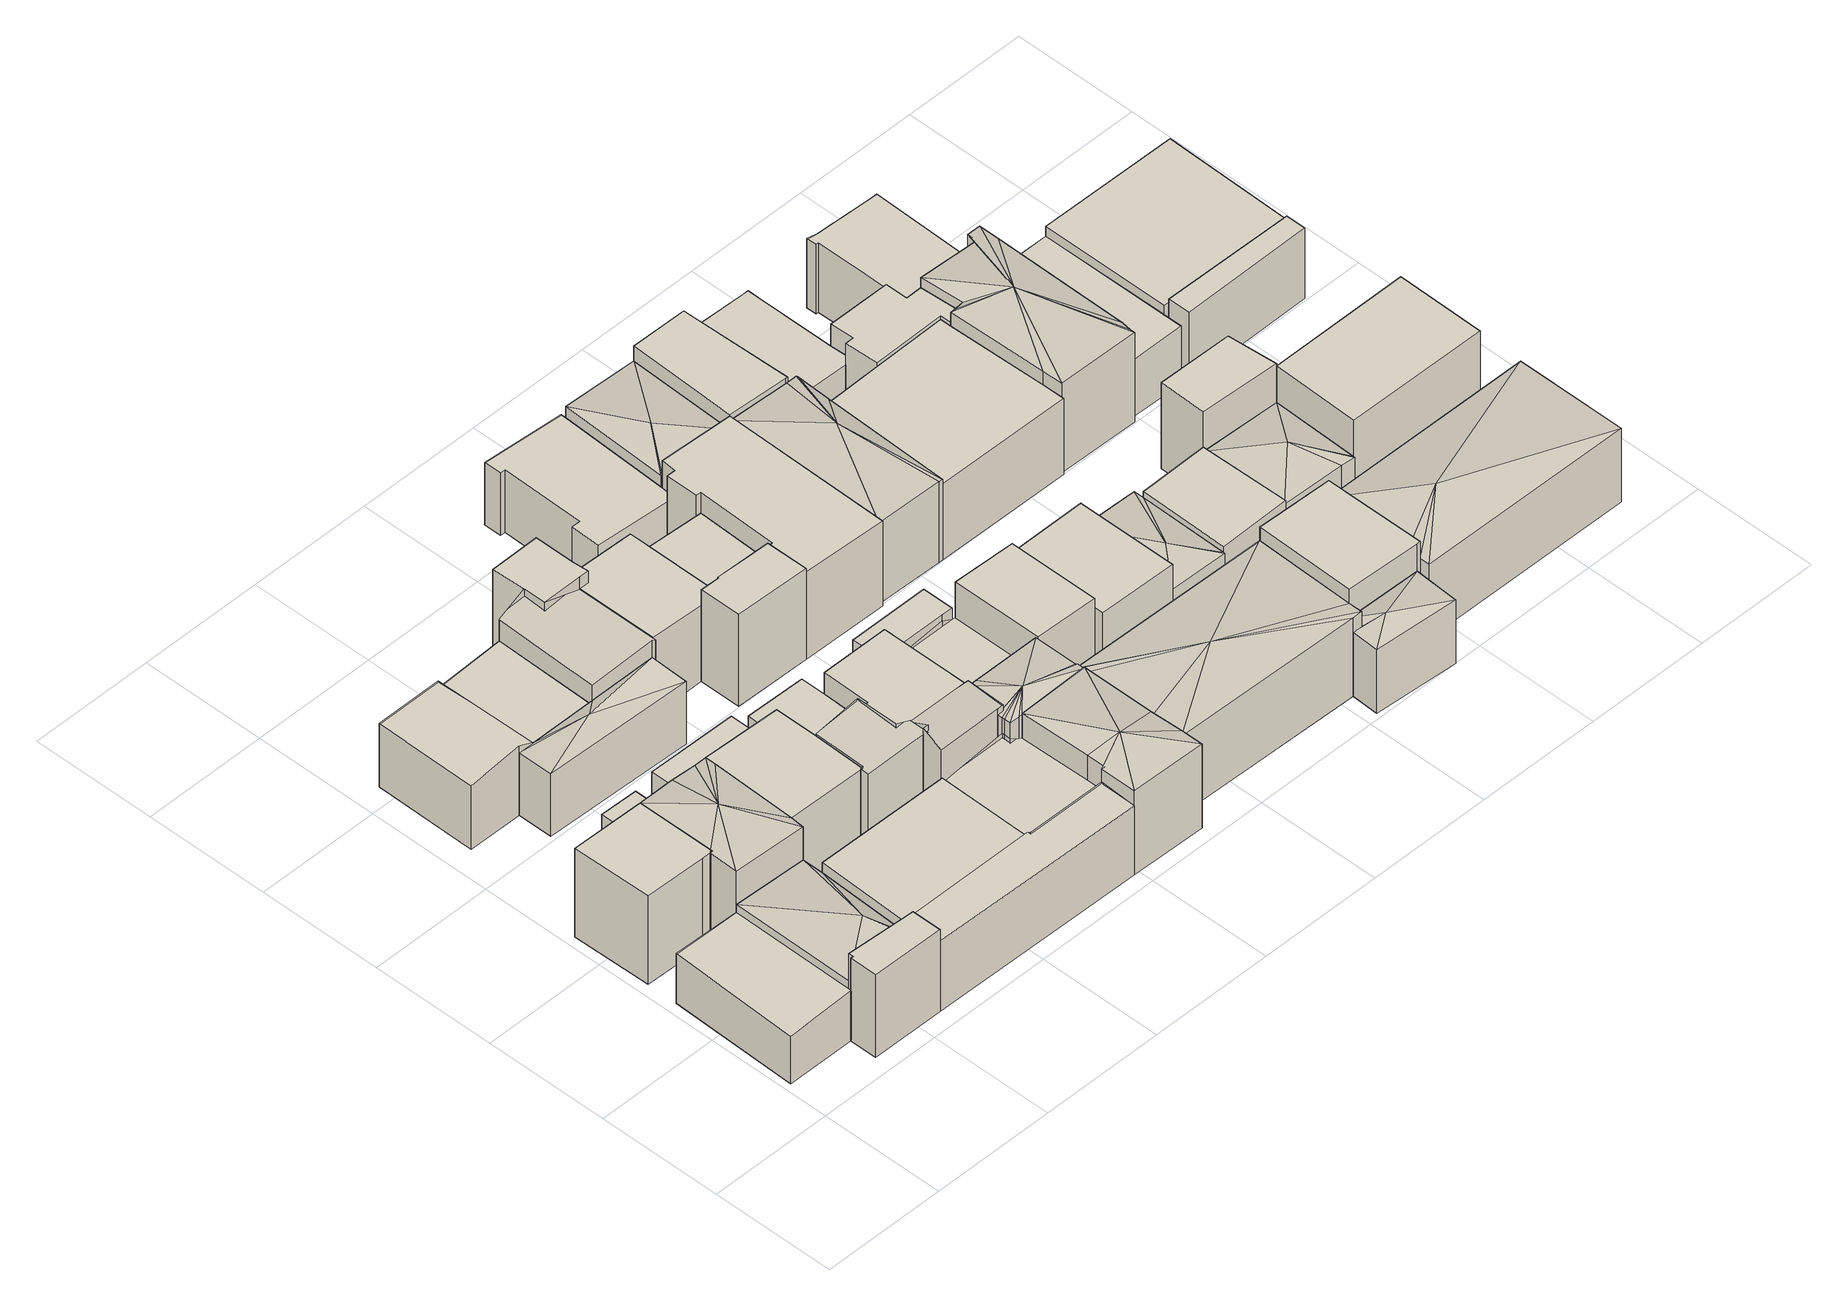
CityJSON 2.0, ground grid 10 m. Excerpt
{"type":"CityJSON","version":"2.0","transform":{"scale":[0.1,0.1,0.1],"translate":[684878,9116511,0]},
"CityObjects":{
"building1":{"type":"Building","attributes":{"Building Type":"Residential","Roof Shape":"gable","Roof Material":"Concrete Glazed Tile","Roof Material Code":"1","Roof Direction":"west","Building Height":4.2,"Roof Slope":27.7,"Footprint Area":58.67,"Solar PV Capacity Low":7.35,"Solar PV Capacity High":9.65,"Solar Annual Energy Low":10593,"Solar Annual Energy High":13961,"Suitable PV Area":43.86},"geometry":[{"type":"MultiSurface","lod":"2.2","boundaries":[[[0,1,2,3,4,5]],[[5,4,6,7]],[[4,3,8,6]],[[3,2,9,8]],[[2,1,10,9]],[[1,0,11,10]],[[0,5,7,11]],[[7,6,8,9,10,11]]]}]},
"building2":{"type":"Building","attributes":{"Building Type":"Residential","Roof Shape":"flat","Roof Material":"Concrete Glazed Tile","Roof Material Code":"1","Roof Direction":"west","Building Height":7.81,"Roof Slope":6.2,"Footprint Area":37.38,"Solar PV Capacity Low":4.68,"Solar PV Capacity High":6.15,"Solar Annual Energy Low":6750,"Solar Annual Energy High":8895,"Suitable PV Area":27.94},"geometry":[{"type":"MultiSurface","lod":"2.2","boundaries":[[[12,13,14,15,16,17,18]],[[18,17,19,20]],[[17,16,21,19]],[[16,15,22,21]],[[15,14,23,22]],[[14,13,24,23]],[[13,12,25,24]],[[12,18,20,25]],[[20,19,21,22,23,24,25]]]}]},
"building3":{"type":"Building","attributes":{"Building Type":"Residential","Roof Shape":"shed","Roof Material":"Concrete Glazed Tile","Roof Material Code":"1","Roof Direction":"west","Building Height":7.24,"Roof Slope":17.3,"Footprint Area":14.68,"Solar PV Capacity Low":1.84,"Solar PV Capacity High":2.41,"Solar Annual Energy Low":2651,"Solar Annual Energy High":3494,"Suitable PV Area":10.98},"geometry":[{"type":"MultiSurface","lod":"2.2","boundaries":[[[26,27,0,5,4,28]],[[28,4,29,30]],[[4,5,31,29]],[[5,0,32,31]],[[0,27,33,32]],[[27,26,34,33]],[[26,28,30,34]],[[30,29,31,32,33,34]]]}]},
"building4":{"type":"Building","attributes":{"Building Type":"Residential","Roof Shape":"hip","Roof Material":"Concrete Glazed Tile","Roof Material Code":"1","Roof Direction":"west","Building Height":4.91,"Roof Slope":29.3,"Footprint Area":57.63,"Solar PV Capacity Low":7.22,"Solar PV Capacity High":9.48,"Solar Annual Energy Low":10404,"Solar Annual Energy High":13712,"Suitable PV Area":43.08},"geometry":[{"type":"MultiSurface","lod":"2.2","boundaries":[[[35,1,0,27,36,37,38]],[[38,37,39,40]],[[37,36,41,39]],[[36,27,42,41]],[[27,0,43,42]],[[0,1,44,43]],[[1,35,45,44]],[[35,38,40,45]],[[40,39,46]],[[39,41,46]],[[41,42,46]],[[42,43,46]],[[43,44,46]],[[44,45,46]],[[45,40,46]]]}]},
"building5":{"type":"Building","attributes":{"Building Type":"Residential","Roof Shape":"hip","Roof Material":"Concrete Glazed Tile","Roof Material Code":"1","Roof Direction":"west","Building Height":7.76,"Roof Slope":29.3,"Footprint Area":51.95,"Solar PV Capacity Low":6.5,"Solar PV Capacity High":8.54,"Solar Annual Energy Low":9379,"Solar Annual Energy High":12361,"Suitable PV Area":38.83},"geometry":[{"type":"MultiSurface","lod":"2.2","boundaries":[[[47,48,18,17,16,1,35,49,50,51]],[[51,50,52,53]],[[50,49,54,52]],[[49,35,55,54]],[[35,1,56,55]],[[1,16,21,56]],[[16,17,19,21]],[[17,18,20,19]],[[18,48,57,20]],[[48,47,58,57]],[[47,51,53,58]],[[53,52,59]],[[52,54,59]],[[54,55,59]],[[55,56,59]],[[56,21,59]],[[21,19,59]],[[19,20,59]],[[20,57,59]],[[57,58,59]],[[58,53,59]]]}]},
"building6":{"type":"Building","attributes":{"Building Type":"Residential","Roof Shape":"shed","Roof Material":"Concrete Glazed Tile","Roof Material Code":"1","Roof Direction":"west","Building Height":4.74,"Roof Slope":12.2,"Footprint Area":9.85,"Solar PV Capacity Low":1.23,"Solar PV Capacity High":1.62,"Solar Annual Energy Low":1779,"Solar Annual Energy High":2344,"Suitable PV Area":7.36},"geometry":[{"type":"MultiSurface","lod":"2.2","boundaries":[[[60,12,18,48,61]],[[61,48,62,63]],[[48,18,64,62]],[[18,12,65,64]],[[12,60,66,65]],[[60,61,63,66]],[[63,62,64,65,66]]]}]},
"building7":{"type":"Building","attributes":{"Building Type":"Residential","Roof Shape":"gable","Roof Material":"Concrete Glazed Tile","Roof Material Code":"1","Roof Direction":"west","Building Height":5.56,"Roof Slope":27.8,"Footprint Area":45.58,"Solar PV Capacity Low":5.71,"Solar PV Capacity High":7.5,"Solar Annual Energy Low":8230,"Solar Annual Energy High":10846,"Suitable PV Area":34.07},"geometry":[{"type":"MultiSurface","lod":"2.2","boundaries":[[[67,68,69,70,71]],[[71,70,72,73]],[[70,69,74,72]],[[69,68,75,74]],[[68,67,76,75]],[[67,71,73,76]],[[73,72,74,75,76]]]}]},
"building8":{"type":"Building","attributes":{"Building Type":"Residential","Roof Shape":"flat","Roof Material":"Concrete Glazed Tile","Roof Material Code":"1","Roof Direction":"west","Building Height":5.76,"Roof Slope":13,"Footprint Area":84.13,"Solar PV Capacity Low":10.53,"Solar PV Capacity High":13.84,"Solar Annual Energy Low":15189,"Solar Annual Energy High":20018,"Suitable PV Area":62.89},"geometry":[{"type":"MultiSurface","lod":"2.2","boundaries":[[[77,38,37,78,79]],[[79,78,80,81]],[[78,37,82,80]],[[37,38,83,82]],[[38,77,84,83]],[[77,79,81,84]],[[81,80,82,83,84]]]}]},
"building9":{"type":"Building","attributes":{"Building Type":"Residential","Roof Shape":"flat","Roof Material":"Concrete Glazed Tile","Roof Material Code":"1","Roof Direction":"west","Building Height":7.83,"Roof Slope":9.3,"Footprint Area":49.6,"Solar PV Capacity Low":6.21,"Solar PV Capacity High":8.16,"Solar Annual Energy Low":8955,"Solar Annual Energy High":11801,"Suitable PV Area":37.07},"geometry":[{"type":"MultiSurface","lod":"2.2","boundaries":[[[85,86,87,51,50,49,88,89]],[[89,88,90,91]],[[88,49,54,90]],[[49,50,52,54]],[[50,51,53,52]],[[51,87,92,53]],[[87,86,93,92]],[[86,85,94,93]],[[85,89,91,94]],[[91,90,54,52,53,92,93,94]]]}]},
"building10":{"type":"Building","attributes":{"Building Type":"Residential","Roof Shape":"gable","Roof Material":"Concrete Glazed Tile","Roof Material Code":"1","Roof Direction":"west","Building Height":4.99,"Roof Slope":28.6,"Footprint Area":46.82,"Solar PV Capacity Low":5.86,"Solar PV Capacity High":7.7,"Solar Annual Energy Low":8453,"Solar Annual Energy High":11141,"Suitable PV Area":35},"geometry":[{"type":"MultiSurface","lod":"2.2","boundaries":[[[95,96,67,71]],[[71,67,97,98]],[[67,96,99,97]],[[96,95,100,99]],[[95,71,98,100]],[[98,97,99,100]]]}]},
"building11":{"type":"Building","attributes":{"Building Type":"Residential","Roof Shape":"gable","Roof Material":"Concrete Glazed Tile","Roof Material Code":"1","Roof Direction":"west","Building Height":6.11,"Roof Slope":29.6,"Footprint Area":52.99,"Solar PV Capacity Low":6.63,"Solar PV Capacity High":8.71,"Solar Annual Energy Low":9566,"Solar Annual Energy High":12608,"Suitable PV Area":39.61},"geometry":[{"type":"MultiSurface","lod":"2.2","boundaries":[[[101,102,78,37,36,27,26,103]],[[103,26,104,105]],[[26,27,106,104]],[[27,36,107,106]],[[36,37,108,107]],[[37,78,109,108]],[[78,102,110,109]],[[102,101,111,110]],[[101,103,105,111]],[[105,104,106,107,108,109,110,111]]]}]},
"building12":{"type":"Building","attributes":{"Building Type":"Residential","Roof Shape":"hip","Roof Material":"Concrete Glazed Tile","Roof Material Code":"1","Roof Direction":"west","Building Height":5.52,"Roof Slope":27.7,"Footprint Area":35.74,"Solar PV Capacity Low":4.47,"Solar PV Capacity High":5.88,"Solar Annual Energy Low":6452,"Solar Annual Energy High":8503,"Suitable PV Area":26.71},"geometry":[{"type":"MultiSurface","lod":"2.2","boundaries":[[[112,95,71,70,113,114]],[[114,113,115,116]],[[113,70,117,115]],[[70,71,118,117]],[[71,95,119,118]],[[95,112,120,119]],[[112,114,116,120]],[[116,115,121]],[[115,117,121]],[[117,118,121]],[[118,119,121]],[[119,120,121]],[[120,116,121]]]}]},
"building13":{"type":"Building","attributes":{"Building Type":"Residential","Roof Shape":"flat","Roof Material":"Concrete Glazed Tile","Roof Material Code":"1","Roof Direction":"west","Building Height":4.65,"Roof Slope":9,"Footprint Area":27.42,"Solar PV Capacity Low":3.43,"Solar PV Capacity High":4.51,"Solar Annual Energy Low":4951,"Solar Annual Energy High":6525,"Suitable PV Area":20.5},"geometry":[{"type":"MultiSurface","lod":"2.2","boundaries":[[[122,47,51,87,123,124]],[[124,123,125,126]],[[123,87,127,125]],[[87,51,128,127]],[[51,47,129,128]],[[47,122,130,129]],[[122,124,126,130]],[[126,125,127,128,129,130]]]}]},
"building14":{"type":"Building","attributes":{"Building Type":"Residential","Roof Shape":"gable","Roof Material":"Concrete Glazed Tile","Roof Material Code":"1","Roof Direction":"west","Building Height":7.86,"Roof Slope":28.9,"Footprint Area":20.93,"Solar PV Capacity Low":2.62,"Solar PV Capacity High":3.44,"Solar Annual Energy Low":3779,"Solar Annual Energy High":4980,"Suitable PV Area":15.65},"geometry":[{"type":"MultiSurface","lod":"2.2","boundaries":[[[131,132,133,85,89,88,134,135,136]],[[136,135,137,138]],[[135,134,139,137]],[[134,88,140,139]],[[88,89,141,140]],[[89,85,142,141]],[[85,133,143,142]],[[133,132,144,143]],[[132,131,145,144]],[[131,136,138,145]],[[138,137,139,140,141,142,143,144,145]]]}]},
"building15":{"type":"Building","attributes":{"Building Type":"Residential","Roof Shape":"gable","Roof Material":"Concrete Glazed Tile","Roof Material Code":"1","Roof Direction":"west","Building Height":6.81,"Roof Slope":27.7,"Footprint Area":42.07,"Solar PV Capacity Low":5.27,"Solar PV Capacity High":6.92,"Solar Annual Energy Low":7596,"Solar Annual Energy High":10011,"Suitable PV Area":31.45},"geometry":[{"type":"MultiSurface","lod":"2.2","boundaries":[[[146,147,96,95,112,148,149,150]],[[150,149,151,152]],[[149,148,153,151]],[[148,112,154,153]],[[112,95,155,154]],[[95,96,156,155]],[[96,147,157,156]],[[147,146,158,157]],[[146,150,152,158]],[[152,151,153,154,155,156,157,158]]]}]},
"building16":{"type":"Building","attributes":{"Building Type":"Residential","Roof Shape":"shed","Roof Material":"Concrete Glazed Tile","Roof Material Code":"1","Roof Direction":"west","Building Height":5.58,"Roof Slope":14.3,"Footprint Area":28.49,"Solar PV Capacity Low":3.57,"Solar PV Capacity High":4.68,"Solar Annual Energy Low":5143,"Solar Annual Energy High":6778,"Suitable PV Area":21.29},"geometry":[{"type":"MultiSurface","lod":"2.2","boundaries":[[[133,159,160,161,123,87,86,85]],[[85,86,162,163]],[[86,87,164,162]],[[87,123,165,164]],[[123,161,166,165]],[[161,160,167,166]],[[160,159,168,167]],[[159,133,169,168]],[[133,85,163,169]],[[163,162,164,165,166,167,168,169]]]}]},
"building17":{"type":"Building","attributes":{"Building Type":"Residential","Roof Shape":"gable","Roof Material":"Concrete Glazed Tile","Roof Material Code":"1","Roof Direction":"west","Building Height":5.19,"Roof Slope":33.2,"Footprint Area":52.13,"Solar PV Capacity Low":6.53,"Solar PV Capacity High":8.57,"Solar Annual Energy Low":9411,"Solar Annual Energy High":12403,"Suitable PV Area":38.97},"geometry":[{"type":"MultiSurface","lod":"2.2","boundaries":[[[170,77,79,78,102,101,171,172,173,174,175,176,177]],[[177,176,178,179]],[[176,175,180,178]],[[175,174,181,180]],[[174,173,182,181]],[[173,172,183,182]],[[172,171,184,183]],[[171,101,185,184]],[[101,102,186,185]],[[102,78,187,186]],[[78,79,188,187]],[[79,77,189,188]],[[77,170,190,189]],[[170,177,179,190]],[[179,178,180,181,182,183,184,185,186,187,188,189,190]]]}]},
"building18":{"type":"Building","attributes":{"Building Type":"Residential","Roof Shape":"shed","Roof Material":"Concrete Glazed Tile","Roof Material Code":"1","Roof Direction":"west","Building Height":7.86,"Roof Slope":15.6,"Footprint Area":18.38,"Solar PV Capacity Low":2.3,"Solar PV Capacity High":3.02,"Solar Annual Energy Low":3318,"Solar Annual Energy High":4373,"Suitable PV Area":13.74},"geometry":[{"type":"MultiSurface","lod":"2.2","boundaries":[[[191,147,146,150,192,193,194,195]],[[195,194,196,197]],[[194,193,198,196]],[[193,192,199,198]],[[192,150,200,199]],[[150,146,158,200]],[[146,147,157,158]],[[147,191,201,157]],[[191,195,197,201]],[[197,196,198,199,200,158,157,201]]]}]},
"building19":{"type":"Building","attributes":{"Building Type":"Residential","Roof Shape":"gable","Roof Material":"Concrete Glazed Tile","Roof Material Code":"1","Roof Direction":"west","Building Height":7.78,"Roof Slope":30.4,"Footprint Area":17.35,"Solar PV Capacity Low":2.17,"Solar PV Capacity High":2.85,"Solar Annual Energy Low":3133,"Solar Annual Energy High":4129,"Suitable PV Area":12.97},"geometry":[{"type":"MultiSurface","lod":"2.2","boundaries":[[[202,203,204,205,131,136,135,206,207,208]],[[208,207,209,210]],[[207,206,211,209]],[[206,135,212,211]],[[135,136,213,212]],[[136,131,214,213]],[[131,205,215,214]],[[205,204,216,215]],[[204,203,217,216]],[[203,202,218,217]],[[202,208,210,218]],[[210,209,211,212,213,214,215,216,217,218]]]}]},
"building20":{"type":"Building","attributes":{"Building Type":"Residential","Roof Shape":"flat","Roof Material":"Concrete Glazed Tile","Roof Material Code":"1","Roof Direction":"west","Building Height":7.5,"Roof Slope":7.2,"Footprint Area":44.12,"Solar PV Capacity Low":5.52,"Solar PV Capacity High":7.26,"Solar Annual Energy Low":7965,"Solar Annual Energy High":10498,"Suitable PV Area":32.98},"geometry":[{"type":"MultiSurface","lod":"2.2","boundaries":[[[219,220,221,160,159,133,132,131,205,204,203,222,223]],[[223,222,224,225]],[[222,203,226,224]],[[203,204,227,226]],[[204,205,228,227]],[[205,131,229,228]],[[131,132,230,229]],[[132,133,231,230]],[[133,159,232,231]],[[159,160,233,232]],[[160,221,234,233]],[[221,220,235,234]],[[220,219,236,235]],[[219,223,225,236]],[[225,224,226,227,228,229,230,231,232,233,234,235,236]]]}]},
"building21":{"type":"Building","attributes":{"Building Type":"Residential","Roof Shape":"shed","Roof Material":"Concrete Glazed Tile","Roof Material Code":"1","Roof Direction":"west","Building Height":6.7,"Roof Slope":16.4,"Footprint Area":45.28,"Solar PV Capacity Low":5.67,"Solar PV Capacity High":7.45,"Solar Annual Energy Low":8175,"Solar Annual Energy High":10774,"Suitable PV Area":33.85},"geometry":[{"type":"MultiSurface","lod":"2.2","boundaries":[[[193,192,150,149,237,238,239,240,241,242]],[[242,241,243,244]],[[241,240,245,243]],[[240,239,246,245]],[[239,238,247,246]],[[238,237,248,247]],[[237,149,249,248]],[[149,150,250,249]],[[150,192,251,250]],[[192,193,252,251]],[[193,242,244,252]],[[244,243,245,246,247,248,249,250,251,252]]]}]},
"building22":{"type":"Building","attributes":{"Building Type":"Residential","Roof Shape":"hip","Roof Material":"Concrete Glazed Tile","Roof Material Code":"1","Roof Direction":"west","Building Height":7.44,"Roof Slope":26.3,"Footprint Area":59.41,"Solar PV Capacity Low":7.44,"Solar PV Capacity High":9.77,"Solar Annual Energy Low":10726,"Solar Annual Energy High":14136,"Suitable PV Area":44.41},"geometry":[{"type":"MultiSurface","lod":"2.2","boundaries":[[[253,254,255,256,174,173,172,101,103]],[[103,101,257,258]],[[101,172,259,257]],[[172,173,260,259]],[[173,174,261,260]],[[174,256,262,261]],[[256,255,263,262]],[[255,254,264,263]],[[254,253,265,264]],[[253,103,258,265]],[[258,257,266]],[[257,259,266]],[[259,260,266]],[[260,261,266]],[[261,262,266]],[[262,263,266]],[[263,264,266]],[[264,265,266]],[[265,258,266]]]}]},
"building23":{"type":"Building","attributes":{"Building Type":"Residential","Roof Shape":"shed","Roof Material":"Asbestos Sheet","Roof Material Code":"4","Roof Direction":"west","Building Height":7.96,"Roof Slope":15.8,"Footprint Area":20.63,"Solar PV Capacity Low":2.58,"Solar PV Capacity High":3.39,"Solar Annual Energy Low":3725,"Solar Annual Energy High":4910,"Suitable PV Area":15.42},"geometry":[{"type":"MultiSurface","lod":"2.2","boundaries":[[[267,239,238,237,268,269]],[[269,268,270,271]],[[268,237,272,270]],[[237,238,273,272]],[[238,239,274,273]],[[239,267,275,274]],[[267,269,271,275]],[[271,270,272,273,274,275]]]}]},
"building24":{"type":"Building","attributes":{"Building Type":"Residential","Roof Shape":"hip","Roof Material":"Concrete Glazed Tile","Roof Material Code":"1","Roof Direction":"west","Building Height":7.31,"Roof Slope":25.1,"Footprint Area":27.52,"Solar PV Capacity Low":3.45,"Solar PV Capacity High":4.53,"Solar Annual Energy Low":4968,"Solar Annual Energy High":6548,"Suitable PV Area":20.57},"geometry":[{"type":"MultiSurface","lod":"2.2","boundaries":[[[276,277,278,279,202,208,207,170,177,176,175,280,174,256]],[[256,174,281,282]],[[174,280,283,281]],[[280,175,284,283]],[[175,176,285,284]],[[176,177,286,285]],[[177,170,287,286]],[[170,207,288,287]],[[207,208,289,288]],[[208,202,290,289]],[[202,279,291,290]],[[279,278,292,291]],[[278,277,293,292]],[[277,276,294,293]],[[276,256,282,294]],[[282,281,295]],[[281,283,295]],[[283,284,295]],[[284,285,295]],[[285,286,295]],[[286,287,295]],[[287,288,295]],[[288,289,295]],[[289,290,295]],[[290,291,295]],[[291,292,295]],[[292,293,295]],[[293,294,295]],[[294,282,295]]]}]},
"building25":{"type":"Building","attributes":{"Building Type":"Residential","Roof Shape":"gable","Roof Material":"Concrete Glazed Tile","Roof Material Code":"1","Roof Direction":"west","Building Height":4.01,"Roof Slope":29.8,"Footprint Area":47.12,"Solar PV Capacity Low":5.9,"Solar PV Capacity High":7.75,"Solar Annual Energy Low":8508,"Solar Annual Energy High":11213,"Suitable PV Area":35.22},"geometry":[{"type":"MultiSurface","lod":"2.2","boundaries":[[[296,297,298,219,223,222,203,202,279,278,299]],[[299,278,300,301]],[[278,279,302,300]],[[279,202,303,302]],[[202,203,304,303]],[[203,222,305,304]],[[222,223,306,305]],[[223,219,307,306]],[[219,298,308,307]],[[298,297,309,308]],[[297,296,310,309]],[[296,299,301,310]],[[301,300,302,303,304,305,306,307,308,309,310]]]}]},
"building26":{"type":"Building","attributes":{"Building Type":"Residential","Roof Shape":"shed","Roof Material":"Concrete Glazed Tile","Roof Material Code":"1","Roof Direction":"west","Building Height":5.92,"Roof Slope":17.3,"Footprint Area":32.54,"Solar PV Capacity Low":4.07,"Solar PV Capacity High":5.35,"Solar Annual Energy Low":5874,"Solar Annual Energy High":7742,"Suitable PV Area":24.32},"geometry":[{"type":"MultiSurface","lod":"2.2","boundaries":[[[311,241,240,239,267,312,313]],[[313,312,314,315]],[[312,267,316,314]],[[267,239,317,316]],[[239,240,318,317]],[[240,241,319,318]],[[241,311,320,319]],[[311,313,315,320]],[[315,314,316,317,318,319,320]]]}]},
"building27":{"type":"Building","attributes":{"Building Type":"Residential","Roof Shape":"flat","Roof Material":"Concrete Glazed Tile","Roof Material Code":"1","Roof Direction":"west","Building Height":5.1,"Roof Slope":14.4,"Footprint Area":16.17,"Solar PV Capacity Low":2.02,"Solar PV Capacity High":2.66,"Solar Annual Energy Low":2919,"Solar Annual Energy High":3847,"Suitable PV Area":12.09},"geometry":[{"type":"MultiSurface","lod":"2.2","boundaries":[[[321,220,219,298,297,322]],[[322,297,323,324]],[[297,298,325,323]],[[298,219,326,325]],[[219,220,327,326]],[[220,321,328,327]],[[321,322,324,328]],[[324,323,325,326,327,328]]]}]},
"building28":{"type":"Building","attributes":{"Building Type":"Residential","Roof Shape":"shed","Roof Material":"Concrete Glazed Tile","Roof Material Code":"1","Roof Direction":"west","Building Height":5.34,"Roof Slope":10,"Footprint Area":66.63,"Solar PV Capacity Low":8.34,"Solar PV Capacity High":10.96,"Solar Annual Energy Low":12029,"Solar Annual Energy High":15854,"Suitable PV Area":49.8},"geometry":[{"type":"MultiSurface","lod":"2.2","boundaries":[[[329,330,331,332,333,334,335,336,337,338,339,340]],[[340,339,341,342]],[[339,338,343,341]],[[338,337,344,343]],[[337,336,345,344]],[[336,335,346,345]],[[335,334,347,346]],[[334,333,348,347]],[[333,332,349,348]],[[332,331,350,349]],[[331,330,351,350]],[[330,329,352,351]],[[329,340,342,352]],[[342,341,343,344,345,346,347,348,349,350,351,352]]]}]},
"building29":{"type":"Building","attributes":{"Building Type":"Residential","Roof Shape":"shed","Roof Material":"Concrete Glazed Tile","Roof Material Code":"1","Roof Direction":"west","Building Height":7.54,"Roof Slope":10.1,"Footprint Area":90.65,"Solar PV Capacity Low":11.35,"Solar PV Capacity High":14.91,"Solar Annual Energy Low":16367,"Solar Annual Energy High":21570,"Suitable PV Area":67.76},"geometry":[{"type":"MultiSurface","lod":"2.2","boundaries":[[[311,313,312,267,269,353,354,355,337,336,335]],[[335,336,356,357]],[[336,337,358,356]],[[337,355,359,358]],[[355,354,360,359]],[[354,353,361,360]],[[353,269,362,361]],[[269,267,363,362]],[[267,312,364,363]],[[312,313,365,364]],[[313,311,366,365]],[[311,335,357,366]],[[357,356,358,359,360,361,362,363,364,365,366]]]}]},
"building30":{"type":"Building","attributes":{"Building Type":"Residential","Roof Shape":"shed","Roof Material":"Concrete Glazed Tile","Roof Material Code":"1","Roof Direction":"west","Building Height":6.99,"Roof Slope":17.5,"Footprint Area":38.25,"Solar PV Capacity Low":4.79,"Solar PV Capacity High":6.29,"Solar Annual Energy Low":6905,"Solar Annual Energy High":9101,"Suitable PV Area":28.59},"geometry":[{"type":"MultiSurface","lod":"2.2","boundaries":[[[367,296,299,368]],[[368,299,369,370]],[[299,296,371,369]],[[296,367,372,371]],[[367,368,370,372]],[[370,369,371,372]]]}]},
"building31":{"type":"Building","attributes":{"Building Type":"Residential","Roof Shape":"hip","Roof Material":"Concrete Glazed Tile","Roof Material Code":"1","Roof Direction":"west","Building Height":6.85,"Roof Slope":20,"Footprint Area":150.6,"Solar PV Capacity Low":18.86,"Solar PV Capacity High":24.77,"Solar Annual Energy Low":27189,"Solar Annual Energy High":35833,"Suitable PV Area":112.57},"geometry":[{"type":"MultiSurface","lod":"2.2","boundaries":[[[277,276,256,255,254,373,374,375,376]],[[376,375,377,378]],[[375,374,379,377]],[[374,373,380,379]],[[373,254,381,380]],[[254,255,382,381]],[[255,256,383,382]],[[256,276,384,383]],[[276,277,385,384]],[[277,376,378,385]],[[378,377,386]],[[377,379,386]],[[379,380,386]],[[380,381,386]],[[381,382,386]],[[382,383,386]],[[383,384,386]],[[384,385,386]],[[385,378,386]]]}]},
"building32":{"type":"Building","attributes":{"Building Type":"Residential","Roof Shape":"hip","Roof Material":"Concrete Glazed Tile","Roof Material Code":"1","Roof Direction":"west","Building Height":6.27,"Roof Slope":28.2,"Footprint Area":53.71,"Solar PV Capacity Low":6.72,"Solar PV Capacity High":8.83,"Solar Annual Energy Low":9697,"Solar Annual Energy High":12780,"Suitable PV Area":40.15},"geometry":[{"type":"MultiSurface","lod":"2.2","boundaries":[[[355,387,339,338,337]],[[337,338,388,389]],[[338,339,390,388]],[[339,387,391,390]],[[387,355,392,391]],[[355,337,389,392]],[[389,388,393]],[[388,390,393]],[[390,391,393]],[[391,392,393]],[[392,389,393]]]}]},
"building33":{"type":"Building","attributes":{"Building Type":"Residential","Roof Shape":"flat","Roof Material":"Concrete Glazed Tile","Roof Material Code":"1","Roof Direction":"west","Building Height":6.18,"Roof Slope":14.4,"Footprint Area":50.76,"Solar PV Capacity Low":6.35,"Solar PV Capacity High":8.35,"Solar Annual Energy Low":9163,"Solar Annual Energy High":12077,"Suitable PV Area":37.94},"geometry":[{"type":"MultiSurface","lod":"2.2","boundaries":[[[394,367,368,395,396]],[[396,395,397,398]],[[395,368,399,397]],[[368,367,400,399]],[[367,394,401,400]],[[394,396,398,401]],[[398,397,399,400,401]]]}]},
"building34":{"type":"Building","attributes":{"Building Type":"Residential","Roof Shape":"hip","Roof Material":"Concrete Glazed Tile","Roof Material Code":"1","Roof Direction":"west","Building Height":7.12,"Roof Slope":26.9,"Footprint Area":77.25,"Solar PV Capacity Low":9.67,"Solar PV Capacity High":12.7,"Solar Annual Energy Low":13947,"Solar Annual Energy High":18381,"Suitable PV Area":57.75},"geometry":[{"type":"MultiSurface","lod":"2.2","boundaries":[[[402,355,354,403,404,405,406,407]],[[407,406,408,409]],[[406,405,410,408]],[[405,404,411,410]],[[404,403,412,411]],[[403,354,413,412]],[[354,355,414,413]],[[355,402,415,414]],[[402,407,409,415]],[[409,408,416]],[[408,410,416]],[[410,411,416]],[[411,412,416]],[[412,413,416]],[[413,414,416]],[[414,415,416]],[[415,409,416]]]}]},
"building35":{"type":"Building","attributes":{"Building Type":"Residential","Roof Shape":"shed","Roof Material":"Concrete Glazed Tile","Roof Material Code":"1","Roof Direction":"west","Building Height":7.43,"Roof Slope":16.7,"Footprint Area":43.85,"Solar PV Capacity Low":5.49,"Solar PV Capacity High":7.21,"Solar Annual Energy Low":7917,"Solar Annual Energy High":10434,"Suitable PV Area":32.78},"geometry":[{"type":"MultiSurface","lod":"2.2","boundaries":[[[355,417,418,419,387]],[[387,419,420,421]],[[419,418,422,420]],[[418,417,423,422]],[[417,355,424,423]],[[355,387,421,424]],[[421,420,422,423,424]]]}]},
"building36":{"type":"Building","attributes":{"Building Type":"Residential","Roof Shape":"hip","Roof Material":"Concrete Glazed Tile","Roof Material Code":"1","Roof Direction":"west","Building Height":5.65,"Roof Slope":23,"Footprint Area":22.77,"Solar PV Capacity Low":2.85,"Solar PV Capacity High":3.74,"Solar Annual Energy Low":4111,"Solar Annual Energy High":5418,"Suitable PV Area":17.02},"geometry":[{"type":"MultiSurface","lod":"2.2","boundaries":[[[425,375,374,373,426,427]],[[427,426,428,429]],[[426,373,430,428]],[[373,374,431,430]],[[374,375,432,431]],[[375,425,433,432]],[[425,427,429,433]],[[429,428,434]],[[428,430,434]],[[430,431,434]],[[431,432,434]],[[432,433,434]],[[433,429,434]]]}]},
"building37":{"type":"Building","attributes":{"Building Type":"Residential","Roof Shape":"hip","Roof Material":"Concrete Glazed Tile","Roof Material Code":"1","Roof Direction":"west","Building Height":4.03,"Roof Slope":29.8,"Footprint Area":38.24,"Solar PV Capacity Low":4.79,"Solar PV Capacity High":6.29,"Solar Annual Energy Low":6905,"Solar Annual Energy High":9100,"Suitable PV Area":28.59},"geometry":[{"type":"MultiSurface","lod":"2.2","boundaries":[[[394,396,435,436,437,438]],[[438,437,439,440]],[[437,436,441,439]],[[436,435,442,441]],[[435,396,443,442]],[[396,394,444,443]],[[394,438,440,444]],[[440,439,445]],[[439,441,445]],[[441,442,445]],[[442,443,445]],[[443,444,445]],[[444,440,445]]]}]},
"building38":{"type":"Building","attributes":{"Building Type":"Residential","Roof Shape":"shed","Roof Material":"Concrete Glazed Tile","Roof Material Code":"1","Roof Direction":"west","Building Height":8,"Roof Slope":10.3,"Footprint Area":51.32,"Solar PV Capacity Low":6.43,"Solar PV Capacity High":8.44,"Solar Annual Energy Low":9266,"Solar Annual Energy High":12212,"Suitable PV Area":38.36},"geometry":[{"type":"MultiSurface","lod":"2.2","boundaries":[[[375,425,446,447,448,376]],[[376,448,449,450]],[[448,447,451,449]],[[447,446,452,451]],[[446,425,453,452]],[[425,375,454,453]],[[375,376,450,454]],[[450,449,451,452,453,454]]]}]},
"building39":{"type":"Building","attributes":{"Building Type":"Residential","Roof Shape":"flat","Roof Material":"Concrete Glazed Tile","Roof Material Code":"1","Roof Direction":"west","Building Height":6.72,"Roof Slope":10.2,"Footprint Area":113.75,"Solar PV Capacity Low":14.24,"Solar PV Capacity High":18.71,"Solar Annual Energy Low":20536,"Solar Annual Energy High":27065,"Suitable PV Area":85.03},"geometry":[{"type":"MultiSurface","lod":"2.2","boundaries":[[[455,456,457,458,459,405,404,460]],[[460,404,461,462]],[[404,405,463,461]],[[405,459,464,463]],[[459,458,465,464]],[[458,457,466,465]],[[457,456,467,466]],[[456,455,468,467]],[[455,460,462,468]],[[462,461,463,464,465,466,467,468]]]}]},
"building40":{"type":"Building","attributes":{"Building Type":"Residential","Roof Shape":"shed","Roof Material":"Concrete Glazed Tile","Roof Material Code":"1","Roof Direction":"west","Building Height":5.12,"Roof Slope":12.9,"Footprint Area":54,"Solar PV Capacity Low":6.76,"Solar PV Capacity High":8.88,"Solar Annual Energy Low":9749,"Solar Annual Energy High":12848,"Suitable PV Area":40.36},"geometry":[{"type":"MultiSurface","lod":"2.2","boundaries":[[[469,419,418,417,402,407,406,470,471,472,473,474]],[[474,473,475,476]],[[473,472,477,475]],[[472,471,478,477]],[[471,470,479,478]],[[470,406,480,479]],[[406,407,481,480]],[[407,402,482,481]],[[402,417,483,482]],[[417,418,484,483]],[[418,419,485,484]],[[419,469,486,485]],[[469,474,476,486]],[[476,475,477,478,479,480,481,482,483,484,485,486]]]}]},
"building41":{"type":"Building","attributes":{"Building Type":"Residential","Roof Shape":"flat","Roof Material":"Concrete Glazed Tile","Roof Material Code":"1","Roof Direction":"west","Building Height":4.54,"Roof Slope":7,"Footprint Area":40.89,"Solar PV Capacity Low":5.12,"Solar PV Capacity High":6.72,"Solar Annual Energy Low":7382,"Solar Annual Energy High":9729,"Suitable PV Area":30.56},"geometry":[{"type":"MultiSurface","lod":"2.2","boundaries":[[[437,436,487,488,489]],[[489,488,490,491]],[[488,487,492,490]],[[487,436,493,492]],[[436,437,494,493]],[[437,489,491,494]],[[491,490,492,493,494]]]}]},
"building42":{"type":"Building","attributes":{"Building Type":"Residential","Roof Shape":"flat","Roof Material":"Concrete Glazed Tile","Roof Material Code":"1","Roof Direction":"west","Building Height":6.99,"Roof Slope":12.6,"Footprint Area":29.03,"Solar PV Capacity Low":3.63,"Solar PV Capacity High":4.77,"Solar Annual Energy Low":5241,"Solar Annual Energy High":6907,"Suitable PV Area":21.7},"geometry":[{"type":"MultiSurface","lod":"2.2","boundaries":[[[495,496,497,472,471,470,459,458,457,498,499]],[[499,498,500,501]],[[498,457,502,500]],[[457,458,503,502]],[[458,459,504,503]],[[459,470,505,504]],[[470,471,506,505]],[[471,472,507,506]],[[472,497,508,507]],[[497,496,509,508]],[[496,495,510,509]],[[495,499,501,510]],[[501,500,502,503,504,505,506,507,508,509,510]]]}]},
"building43":{"type":"Building","attributes":{"Building Type":"Residential","Roof Shape":"hip","Roof Material":"Concrete Glazed Tile","Roof Material Code":"1","Roof Direction":"west","Building Height":4.13,"Roof Slope":30,"Footprint Area":45.09,"Solar PV Capacity Low":5.65,"Solar PV Capacity High":7.42,"Solar Annual Energy Low":8141,"Solar Annual Energy High":10729,"Suitable PV Area":33.71},"geometry":[{"type":"MultiSurface","lod":"2.2","boundaries":[[[489,488,511,512,513,514]],[[514,513,515,516]],[[513,512,517,515]],[[512,511,518,517]],[[511,488,519,518]],[[488,489,520,519]],[[489,514,516,520]],[[516,515,521]],[[515,517,521]],[[517,518,521]],[[518,519,521]],[[519,520,521]],[[520,516,521]]]}]},
"building44":{"type":"Building","attributes":{"Building Type":"Residential","Roof Shape":"hip","Roof Material":"Concrete Glazed Tile","Roof Material Code":"1","Roof Direction":"west","Building Height":7.86,"Roof Slope":25.9,"Footprint Area":86.78,"Solar PV Capacity Low":10.86,"Solar PV Capacity High":14.27,"Solar Annual Energy Low":15667,"Solar Annual Energy High":20648,"Suitable PV Area":64.86},"geometry":[{"type":"MultiSurface","lod":"2.2","boundaries":[[[522,523,524,525,526,527,528,495,499,498,457,456,455]],[[455,456,529,530]],[[456,457,531,529]],[[457,498,532,531]],[[498,499,533,532]],[[499,495,534,533]],[[495,528,535,534]],[[528,527,536,535]],[[527,526,537,536]],[[526,525,538,537]],[[525,524,539,538]],[[524,523,540,539]],[[523,522,541,540]],[[522,455,530,541]],[[530,529,542]],[[529,531,542]],[[531,532,542]],[[532,533,542]],[[533,534,542]],[[534,535,542]],[[535,536,542]],[[536,537,542]],[[537,538,542]],[[538,539,542]],[[539,540,542]],[[540,541,542]],[[541,530,542]]]}]},
"building45":{"type":"Building","attributes":{"Building Type":"Residential","Roof Shape":"shed","Roof Material":"Concrete Glazed Tile","Roof Material Code":"1","Roof Direction":"west","Building Height":7.52,"Roof Slope":15.9,"Footprint Area":24.54,"Solar PV Capacity Low":3.07,"Solar PV Capacity High":4.04,"Solar Annual Energy Low":4430,"Solar Annual Energy High":5839,"Suitable PV Area":18.34},"geometry":[{"type":"MultiSurface","lod":"2.2","boundaries":[[[543,489,514,544]],[[544,514,545,546]],[[514,489,547,545]],[[489,543,548,547]],[[543,544,546,548]],[[546,545,547,548]]]}]},
"building46":{"type":"Building","attributes":{"Building Type":"Residential","Roof Shape":"hip","Roof Material":"Concrete Glazed Tile","Roof Material Code":"1","Roof Direction":"west","Building Height":6.53,"Roof Slope":28.1,"Footprint Area":155.56,"Solar PV Capacity Low":19.48,"Solar PV Capacity High":25.58,"Solar Annual Energy Low":28085,"Solar Annual Energy High":37014,"Suitable PV Area":116.28},"geometry":[{"type":"MultiSurface","lod":"2.2","boundaries":[[[448,447,446,549,550,551]],[[551,550,552,553]],[[550,549,554,552]],[[549,446,555,554]],[[446,447,556,555]],[[447,448,557,556]],[[448,551,553,557]],[[553,552,558]],[[552,554,558]],[[554,555,558]],[[555,556,558]],[[556,557,558]],[[557,553,558]]]}]},
"building47":{"type":"Building","attributes":{"Building Type":"Residential","Roof Shape":"shed","Roof Material":"Concrete Glazed Tile","Roof Material Code":"1","Roof Direction":"west","Building Height":5.93,"Roof Slope":11,"Footprint Area":53.83,"Solar PV Capacity Low":6.74,"Solar PV Capacity High":8.85,"Solar Annual Energy Low":9718,"Solar Annual Energy High":12808,"Suitable PV Area":40.24},"geometry":[{"type":"MultiSurface","lod":"2.2","boundaries":[[[559,560,561,562,563,564,565,497,496,495,528,527,566]],[[566,527,567,568]],[[527,528,569,567]],[[528,495,570,569]],[[495,496,571,570]],[[496,497,572,571]],[[497,565,573,572]],[[565,564,574,573]],[[564,563,575,574]],[[563,562,576,575]],[[562,561,577,576]],[[561,560,578,577]],[[560,559,579,578]],[[559,566,568,579]],[[568,567,569,570,571,572,573,574,575,576,577,578,579]]]}]},
"building48":{"type":"Building","attributes":{"Building Type":"Residential","Roof Shape":"gable","Roof Material":"Asbestos Sheet","Roof Material Code":"4","Roof Direction":"west","Building Height":5.04,"Roof Slope":25.5,"Footprint Area":53.69,"Solar PV Capacity Low":6.72,"Solar PV Capacity High":8.83,"Solar Annual Energy Low":9693,"Solar Annual Energy High":12775,"Suitable PV Area":40.13},"geometry":[{"type":"MultiSurface","lod":"2.2","boundaries":[[[525,524,523,580,581,582]],[[582,581,583,584]],[[581,580,585,583]],[[580,523,586,585]],[[523,524,587,586]],[[524,525,588,587]],[[525,582,584,588]],[[584,583,585,586,587,588]]]}]},
"building49":{"type":"Building","attributes":{"Building Type":"Residential","Roof Shape":"gable","Roof Material":"Concrete Glazed Tile","Roof Material Code":"1","Roof Direction":"west","Building Height":7.3,"Roof Slope":26.7,"Footprint Area":81.54,"Solar PV Capacity Low":10.21,"Solar PV Capacity High":13.41,"Solar Annual Energy Low":14721,"Solar Annual Energy High":19401,"Suitable PV Area":60.95},"geometry":[{"type":"MultiSurface","lod":"2.2","boundaries":[[[513,589,590,514]],[[514,590,591,592]],[[590,589,593,591]],[[589,513,594,593]],[[513,514,592,594]],[[592,591,593,594]]]}]},
"building50":{"type":"Building","attributes":{"Building Type":"Residential","Roof Shape":"gable","Roof Material":"Concrete Glazed Tile","Roof Material Code":"1","Roof Direction":"west","Building Height":6.18,"Roof Slope":34.3,"Footprint Area":18.8,"Solar PV Capacity Low":2.35,"Solar PV Capacity High":3.09,"Solar Annual Energy Low":3395,"Solar Annual Energy High":4474,"Suitable PV Area":14.05},"geometry":[{"type":"MultiSurface","lod":"2.2","boundaries":[[[595,596,597,598]],[[598,597,599,600]],[[597,596,601,599]],[[596,595,602,601]],[[595,598,600,602]],[[600,599,601,602]]]}]},
"building51":{"type":"Building","attributes":{"Building Type":"Residential","Roof Shape":"flat","Roof Material":"Concrete Glazed Tile","Roof Material Code":"1","Roof Direction":"west","Building Height":5.93,"Roof Slope":8.2,"Footprint Area":117.2,"Solar PV Capacity Low":14.67,"Solar PV Capacity High":19.27,"Solar Annual Energy Low":21160,"Solar Annual Energy High":27887,"Suitable PV Area":87.61},"geometry":[{"type":"MultiSurface","lod":"2.2","boundaries":[[[582,581,596,603,595,604]],[[604,595,605,606]],[[595,603,607,605]],[[603,596,608,607]],[[596,581,609,608]],[[581,582,610,609]],[[582,604,606,610]],[[606,605,607,608,609,610]]]}]}
},
"vertices":[
[63,40,0],[64,140,0],[9,140,0],[6,36,0],[61,36,0],[63,36,0],[61,36,44],[63,36,42],[6,36,42],[9,140,44],[64,140,42],[63,40,42],
[65,228,0],[8,229,0],[9,165,0],[58,164,0],[65,164,0],[67,164,0],[67,228,0],[67,164,78],[67,228,78],[65,164,78],[58,164,78],[9,165,78],[8,229,78],[65,228,78],
[120,14,0],[120,38,0],[61,14,0],[61,36,73],[61,14,73],[63,36,73],[63,40,73],[120,38,72],[120,14,72],
[123,138,0],[120,41,0],[120,44,0],[123,121,0],[120,44,49],[123,121,49],[120,41,49],[120,38,49],[63,40,49],[64,140,49],[123,138,49],[108,71,55],
[116,227,0],[96,228,0],[124,149,0],[126,219,0],[126,227,0],[126,219,78],[126,227,78],[124,149,78],[123,138,78],[64,140,78],[96,228,78],[116,227,78],[97,188,83],
[65,260,0],[96,260,0],[96,228,47],[96,260,47],[67,228,48],[65,228,48],[65,260,48],
[75,414,0],[21,414,0],[20,332,0],[64,332,0],[76,332,0],[64,332,61],[76,332,56],[20,332,56],[21,414,56],[75,414,56],
[232,120,0],[231,44,0],[231,51,0],[231,44,58],[231,51,58],[120,44,58],[123,121,58],[232,120,58],
[189,190,0],[189,225,0],[187,225,0],[186,148,0],[188,148,0],[186,148,78],[188,148,78],[187,225,78],[189,225,78],[189,190,78],
[131,332,0],[133,416,0],[75,414,50],[76,332,50],[133,416,50],[131,332,51],
[296,41,0],[231,41,0],[296,12,0],[120,14,62],[296,12,61],[120,38,64],[120,41,63],[120,44,61],[231,44,61],[231,41,63],[296,41,63],
[186,332,0],[64,304,0],[185,301,0],[64,304,55],[185,301,55],[64,332,55],[76,332,55],[131,332,55],[186,332,55],[118,322,58],
[116,265,0],[188,249,0],[188,264,0],[188,249,47],[188,264,47],[187,225,47],[126,227,47],[116,227,47],[116,265,47],
[240,156,0],[227,156,0],[227,190,0],[186,141,0],[235,140,0],[240,140,0],[235,140,81],[240,140,79],[186,141,79],[186,148,79],[188,148,80],[189,190,80],[227,190,85],[227,156,85],[240,156,79],
[156,398,0],[156,416,0],[189,332,0],[189,334,0],[189,399,0],[189,334,68],[189,399,68],[189,332,68],[186,332,70],[131,332,68],[133,416,69],[156,416,80],[156,398,80],
[236,190,0],[237,229,0],[237,249,0],[189,225,57],[189,190,57],[187,225,57],[188,249,57],[237,249,56],[237,229,56],[236,190,56],[227,190,56],
[287,120,0],[297,41,0],[299,41,0],[299,56,0],[298,113,0],[295,113,0],[287,113,0],[287,118,0],[287,113,59],[287,118,59],[295,113,54],[298,113,52],[299,56,52],[299,41,52],[297,41,53],[296,41,53],[231,41,52],[231,44,52],[231,51,52],[232,120,53],[287,120,59],
[156,417,0],[197,399,0],[196,412,0],[196,444,0],[155,443,0],[196,444,79],[155,443,80],[196,412,79],[197,399,79],[189,399,79],[156,417,80],
[293,156,0],[292,156,0],[289,156,0],[241,156,0],[235,124,0],[287,124,0],[292,124,0],[287,124,78],[292,124,78],[235,124,78],[235,140,86],[240,140,86],[240,156,78],[241,156,78],[289,156,78],[292,156,78],[293,156,78],
[292,229,0],[290,229,0],[288,229,0],[292,222,0],[292,228,0],[292,222,75],[292,228,75],[292,156,75],[289,156,75],[241,156,75],[240,156,75],[227,156,75],[227,190,75],[236,190,75],[237,229,75],[288,229,75],[290,229,75],[292,229,75],
[233,334,0],[249,334,0],[249,335,0],[249,342,0],[249,400,0],[249,412,0],[249,400,67],[249,412,67],[249,342,67],[249,335,67],[249,334,67],[233,334,67],[189,334,69],[189,399,69],[197,399,69],[196,412,69],
[357,11,0],[357,29,0],[356,55,0],[356,114,0],[296,41,74],[296,12,74],[299,41,74],[299,56,74],[298,113,74],[356,114,74],[356,55,74],[357,29,74],[357,11,74],[324,52,80],
[294,334,0],[233,301,0],[294,300,0],[233,301,81],[294,300,80],[233,334,81],[249,334,80],[249,335,80],[294,334,80],
[356,120,0],[355,121,0],[355,156,0],[300,156,0],[299,113,0],[298,113,73],[356,114,73],[299,113,73],[295,113,73],[287,113,73],[287,118,73],[287,120,73],[287,124,73],[292,124,73],[293,156,73],[300,156,73],[355,156,73],[355,121,73],[356,120,73],[314,128,77],
[357,229,0],[354,229,0],[345,229,0],[357,156,0],[355,156,41],[357,156,40],[300,156,44],[293,156,40],[292,156,40],[292,222,40],[292,228,40],[292,229,40],[345,229,46],[354,229,41],[357,229,40],
[296,399,0],[298,334,0],[300,399,0],[298,334,59],[300,399,59],[294,334,59],[249,335,61],[249,342,61],[249,400,61],[296,399,59],
[289,254,0],[354,254,0],[354,229,51],[354,254,51],[345,229,51],[292,229,51],[290,229,51],[289,254,51],
[241,533,0],[241,519,0],[245,519,0],[244,452,0],[237,452,0],[236,428,0],[296,425,0],[303,425,0],[304,437,0],[304,438,0],[308,526,0],[308,530,0],[308,526,53],[308,530,53],[304,438,53],[304,437,53],[303,425,53],[296,425,54],[236,428,55],[237,452,55],[244,452,55],[245,519,55],[241,519,55],[241,533,55],
[363,299,0],[363,302,0],[365,436,0],[303,425,77],[296,425,77],[304,437,77],[365,436,75],[363,302,75],[363,299,75],[294,300,77],[294,334,77],[298,334,77],[300,399,77],[296,399,77],
[409,229,0],[409,156,0],[357,156,72],[409,156,70],[357,229,72],[409,229,70],
[511,26,0],[519,26,0],[519,37,0],[521,118,0],[519,37,69],[521,118,69],[519,26,69],[511,26,69],[357,29,69],[356,55,69],[356,114,69],[356,120,69],[355,121,69],[428,72,75],
[368,524,0],[304,438,63],[304,437,63],[308,526,63],[368,524,63],[365,436,63],[330,472,69],
[472,229,0],[409,149,0],[472,148,0],[409,149,62],[472,148,62],[409,156,62],[409,229,62],[472,229,62],
[415,434,0],[417,301,0],[420,301,0],[423,405,0],[424,433,0],[424,434,0],[424,433,71],[424,434,71],[423,405,71],[420,301,71],[417,301,71],[363,302,71],[365,436,71],[415,434,71],[406,381,77],
[415,435,0],[417,435,0],[415,525,0],[415,525,74],[368,524,76],[417,435,74],[415,435,74],[365,436,76],
[580,36,0],[510,4,0],[578,0,0],[510,4,56],[578,0,56],[511,26,56],[519,26,56],[519,37,56],[580,36,56],[536,21,60],
[519,147,0],[519,148,0],[520,220,0],[520,228,0],[520,220,40],[520,228,40],[519,148,40],[519,147,40],[472,148,40],[472,229,40],[496,177,45],
[583,36,0],[583,47,0],[583,117,0],[583,117,80],[521,118,81],[583,47,80],[583,36,80],[580,36,80],[519,37,81],
[530,302,0],[530,318,0],[528,398,0],[528,407,0],[469,406,0],[530,300,0],[420,301,67],[530,300,67],[423,405,67],[469,406,67],[528,407,67],[528,398,67],[530,318,67],[530,302,67],
[470,525,0],[468,433,0],[475,433,0],[474,452,0],[474,516,0],[474,525,0],[474,516,51],[474,525,51],[474,452,51],[475,433,51],[468,433,51],[424,433,52],[424,434,52],[415,434,53],[415,435,53],[417,435,53],[415,525,53],[470,525,51],
[577,149,0],[577,150,0],[576,221,0],[577,150,45],[576,221,45],[577,149,45],[519,148,45],[520,220,45],
[538,434,0],[525,434,0],[525,452,0],[531,398,0],[540,399,0],[531,398,70],[540,399,70],[528,398,70],[528,407,70],[469,406,70],[468,433,70],[475,433,70],[474,452,70],[525,452,70],[525,434,70],[538,434,70],
[628,149,0],[639,148,0],[639,149,0],[641,219,0],[639,149,41],[641,219,41],[639,148,41],[628,149,41],[577,150,41],[576,221,41],[615,184,47],
[596,301,0],[596,305,0],[597,313,0],[598,424,0],[598,440,0],[587,440,0],[587,432,0],[530,318,79],[530,302,79],[528,398,79],[531,398,79],[540,399,79],[538,434,79],[587,432,79],[587,440,79],[598,440,79],[598,424,79],[597,313,79],[596,305,79],[596,301,79],[568,381,85],
[577,259,0],[638,259,0],[641,219,75],[638,259,75],[576,221,76],[577,259,76],
[583,28,0],[758,27,0],[758,116,0],[758,27,65],[758,116,65],[583,28,65],[583,36,65],[583,47,65],[583,117,65],[633,70,74],
[582,522,0],[535,523,0],[527,524,0],[527,516,0],[529,516,0],[530,457,0],[530,452,0],[589,522,0],[587,440,59],[589,522,59],[587,432,59],[538,434,60],[525,434,61],[525,452,61],[530,452,60],[530,457,60],[529,516,61],[527,516,61],[527,524,61],[535,523,60],[582,522,59],
[642,304,0],[642,319,0],[642,424,0],[642,319,51],[642,424,50],[642,304,51],[596,305,50],[597,313,50],[598,424,51],
[754,148,0],[755,219,0],[755,219,73],[641,219,73],[754,148,73],[639,149,73],
[753,318,0],[646,319,0],[646,301,0],[753,302,0],[646,301,62],[753,302,62],[646,319,62],[753,318,62],
[754,318,0],[755,423,0],[753,318,59],[755,423,59],[754,318,59],[646,319,59],[642,319,59],[642,424,59]
]}
